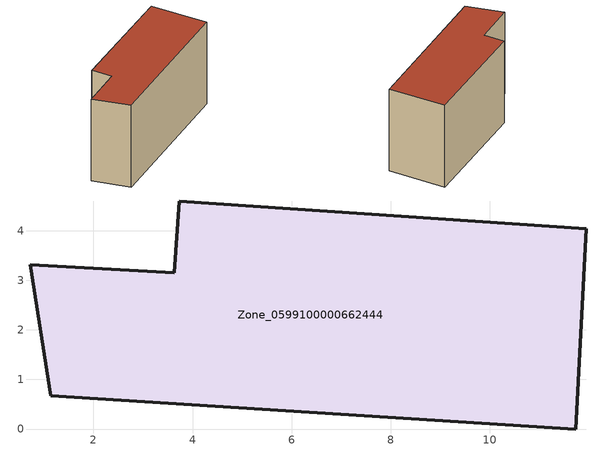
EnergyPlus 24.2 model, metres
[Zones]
Zone_0599100000662444
 floor ground (C_G): 3.63,3.15 3.73,4.6 11.94,4.04 11.73,0 1.14,0.67 0.73,3.32 z1.3
 wall outside (C_F): 11.73,0 11.94,4.04 3.73,4.6 3.63,3.15 0.73,3.32 1.14,0.67 11.73,0 z1.3:7.73
 roof outside (C_R): 0.73,3.32 1.14,0.67 11.73,0 11.94,4.04 3.73,4.6 3.63,3.15 z7.73
[BUILDING]
Pand.0599100000662444: North Axis=0; Terrain=City; Loads Convergence Tolerance Value=0.04; Temperature Convergence Tolerance Value=0.4; Solar Distribution=FullExterior; Maximum Number of Warmup Days=25; Minimum Number of Warmup Days=1
[Site:Location]
Rotterdam.The.Hague.AP_ZH_NLD Design_Conditions: Latitude=51.96; Longitude=4.45; Time Zone=1; Elevation=-4.5
[SITE:GROUNDTEMPERATURE:BUILDINGSURFACE]
18, 18, 18, 18, 18, 18, 18, 18, 18, 18, 18, 18
[MATERIAL] Thermal Absorptance=0.9; Solar Absorptance=0.7; Visible Absorptance=0.7
Name | Roughness | Thickness | Conductivity | Density | Specific Heat
G.TI.1946 | MediumSmooth | 0.15 | 1 | 540 | 1210
F.TI.1946 | Rough | 0.3 | 0.857143 | 1920 | 840
R.TI.1946 | MediumRough | 0.2 | 0.1 | 1500 | 1000
[CONSTRUCTION]
C_G: G.TI.1946
C_F: F.TI.1946
C_R: R.TI.1946
[ZONE]
Zone_0599100000662444: Type=1; Multiplier=1; Ceiling Height=Autocalculate; Volume=Autocalculate; Floor Area=autocalculate; Part of Total Floor Area=Yes
[ZONEINFILTRATION:DESIGNFLOWRATE]
Infil_Zone_0599100000662444: Zone or ZoneList or Space or SpaceList=Zone_0599100000662444; Schedule=AlwaysOn; Design Flow Rate Calculation Method=Flow/Area; Flow Rate per Floor Area=0.003; Constant Term Coefficient=1; Temperature Term Coefficient=0; Velocity Term Coefficient=0; Velocity Squared Term Coefficient=0
[HVACTEMPLATE:ZONE:IDEALLOADSAIRSYSTEM]
Zone_0599100000662444: Maximum Heating Supply Air Temperature=50; Minimum Cooling Supply Air Temperature=13; Maximum Heating Supply Air Humidity Ratio=0.0156; Minimum Cooling Supply Air Humidity Ratio=0.0077; Heating Limit=NoLimit; Cooling Limit=NoLimit; Dehumidification Control Type=ConstantSensibleHeatRatio; Cooling Sensible Heat Ratio=0.7; Dehumidification Setpoint=60; Humidification Control Type=None; Humidification Setpoint=30; Outdoor Air Method=None; Outdoor Air Flow Rate per Person=0.00944; Outdoor Air Flow Rate per Zone Floor Area=0; Outdoor Air Flow Rate per Zone=0; Demand Controlled Ventilation Type=None; Outdoor Air Economizer Type=NoEconomizer; Heat Recovery Type=None; Sensible Heat Recovery Effectiveness=0.7; Latent Heat Recovery Effectiveness=0.65
[ZONECONTROL:THERMOSTAT]
ThermostatControl_Zone_0599100000662444: Zone or ZoneList=Zone_0599100000662444; Control Type Schedule=DualSetpointControlType; Control 1=Thermostat_Zone_0599100000662444; Temperature Difference Between Cutout And Setpoint=0
[THERMOSTATSETPOINT:DUALSETPOINT]
Thermostat_Zone_0599100000662444: Heating Setpoint Temperature Schedule=HeatingSetpoint_Zone_0599100000662444; Cooling Setpoint Temperature Schedule=CoolingSetpoint_Zone_0599100000662444
[SCHEDULE:COMPACT]
HeatingSetpoint_Zone_0599100000662444: Through: 12/31, For: AllDays, Until: 24:00, 21
CoolingSetpoint_Zone_0599100000662444: Through: 12/31, For: AllDays, Until: 24:00, 24
DualSetpointControlType: Through: 12/31, For: AllDays, Until: 24:00, 4
AlwaysOn: Through: 12/31, For: AllDays, Until: 24:00, 1
